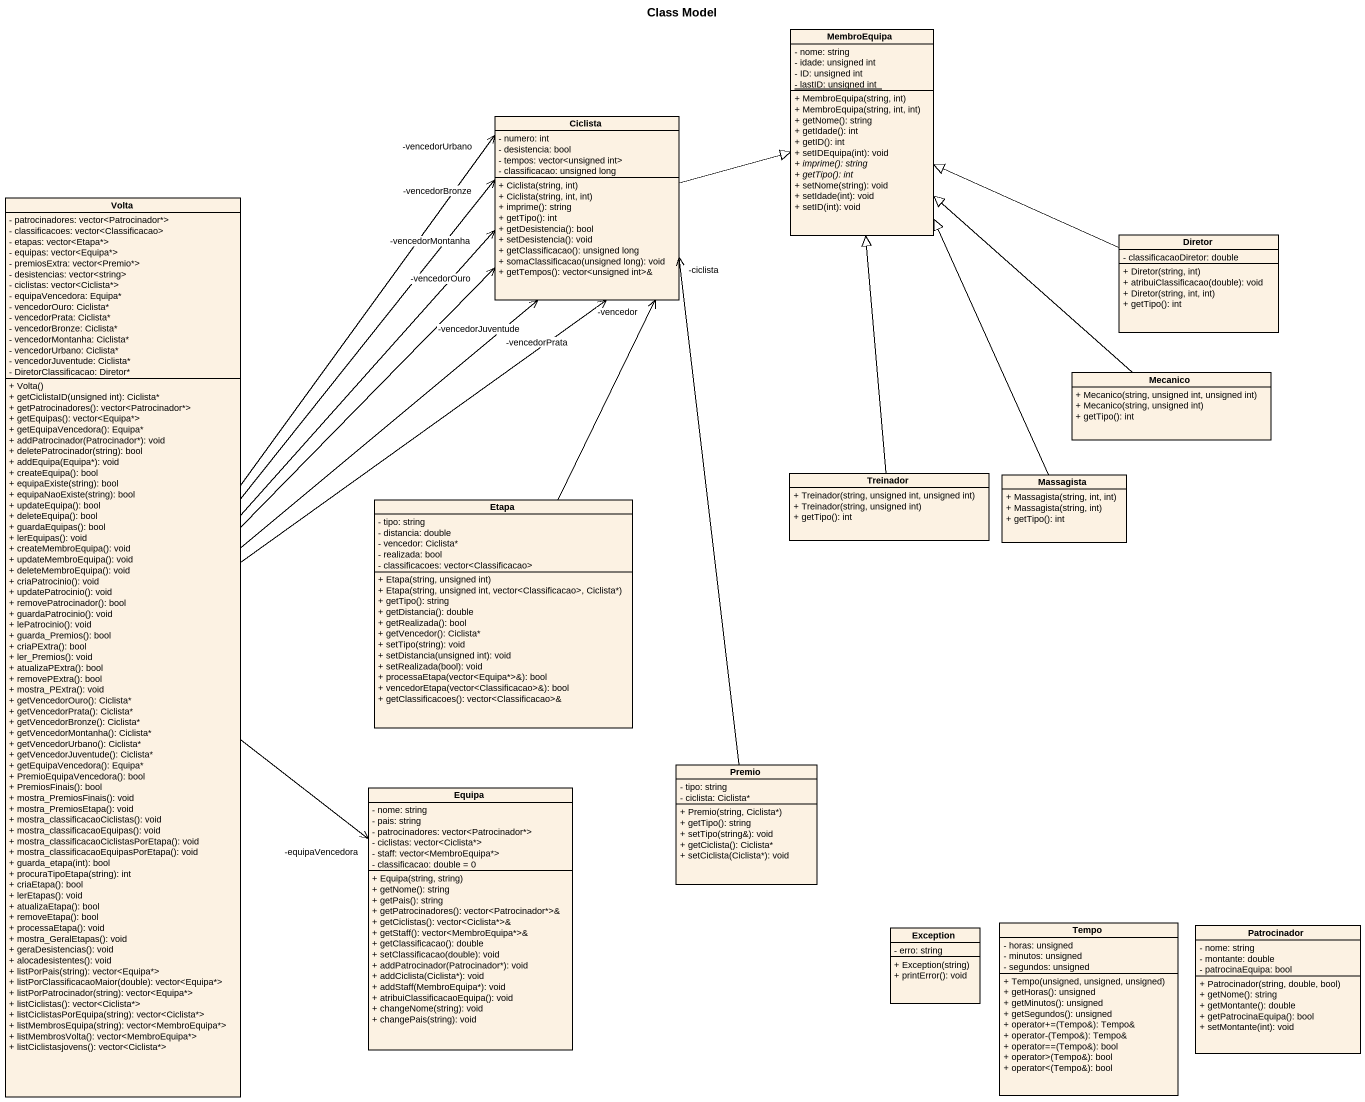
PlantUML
@startuml
title Class Model
hide circle
hide empty members
skinparam classAttributeIconSize 0
class MembroEquipa {
  - nome: string
  - idade: unsigned int
  - ID: unsigned int
  {static} - lastID: unsigned int
  + MembroEquipa(string, int)
  + MembroEquipa(string, int, int)
  + getNome(): string
  + getIdade(): int
  + getID(): int
  + setIDEquipa(int): void
  {abstract} + imprime(): string
  {abstract} + getTipo(): int
  + setNome(string): void
  + setIdade(int): void
  + setID(int): void
}
class Ciclista {
  - numero: int
  - desistencia: bool
  - tempos: vector<unsigned int>
  - classificacao: unsigned long
  + Ciclista(string, int)
  + Ciclista(string, int, int)
  + imprime(): string
  + getTipo(): int
  + getDesistencia(): bool
  + setDesistencia(): void
  + getClassificacao(): unsigned long
  + somaClassificacao(unsigned long): void
  + getTempos(): vector<unsigned int>&
}
class Volta {
  - patrocinadores: vector<Patrocinador*>
  - classificacoes: vector<Classificacao>
  - etapas: vector<Etapa*>
  - equipas: vector<Equipa*>
  - premiosExtra: vector<Premio*>
  - desistencias: vector<string>
  - ciclistas: vector<Ciclista*>
  - equipaVencedora: Equipa*
  - vencedorOuro: Ciclista*
  - vencedorPrata: Ciclista*
  - vencedorBronze: Ciclista*
  - vencedorMontanha: Ciclista*
  - vencedorUrbano: Ciclista*
  - vencedorJuventude: Ciclista*
  - DiretorClassificacao: Diretor*
  + Volta()
  + getCiclistaID(unsigned int): Ciclista*
  + getPatrocinadores(): vector<Patrocinador*>
  + getEquipas(): vector<Equipa*>
  + getEquipaVencedora(): Equipa*
  + addPatrocinador(Patrocinador*): void
  + deletePatrocinador(string): bool
  + addEquipa(Equipa*): void
  + createEquipa(): bool
  + equipaExiste(string): bool
  + equipaNaoExiste(string): bool
  + updateEquipa(): bool
  + deleteEquipa(): bool
  + guardaEquipas(): bool
  + lerEquipas(): void
  + createMembroEquipa(): void
  + updateMembroEquipa(): void
  + deleteMembroEquipa(): void
  + criaPatrocinio(): void
  + updatePatrocinio(): void
  + removePatrocinador(): bool
  + guardaPatrocinio(): void
  + lePatrocinio(): void
  + guarda_Premios(): bool
  + criaPExtra(): bool
  + ler_Premios(): void
  + atualizaPExtra(): bool
  + removePExtra(): bool
  + mostra_PExtra(): void
  + getVencedorOuro(): Ciclista*
  + getVencedorPrata(): Ciclista*
  + getVencedorBronze(): Ciclista*
  + getVencedorMontanha(): Ciclista*
  + getVencedorUrbano(): Ciclista*
  + getVencedorJuventude(): Ciclista*
  + getEquipaVencedora(): Equipa*
  + PremioEquipaVencedora(): bool
  + PremiosFinais(): bool
  + mostra_PremiosFinais(): void
  + mostra_PremiosEtapa(): void
  + mostra_classificacaoCiclistas(): void
  + mostra_classificacaoEquipas(): void
  + mostra_classificacaoCiclistasPorEtapa(): void
  + mostra_classificacaoEquipasPorEtapa(): void
  + guarda_etapa(int): bool
  + procuraTipoEtapa(string): int
  + criaEtapa(): bool
  + lerEtapas(): void
  + atualizaEtapa(): bool
  + removeEtapa(): bool
  + processaEtapa(): void
  + mostra_GeralEtapas(): void
  + geraDesistencias(): void
  + alocadesistentes(): void
  + listPorPais(string): vector<Equipa*>
  + listPorClassificacaoMaior(double): vector<Equipa*>
  + listPorPatrocinador(string): vector<Equipa*>
  + listCiclistas(): vector<Ciclista*>
  + listCiclistasPorEquipa(string): vector<Ciclista*>
  + listMembrosEquipa(string): vector<MembroEquipa*>
  + listMembrosVolta(): vector<MembroEquipa*>
  + listCiclistasjovens(): vector<Ciclista*>
}
class Diretor {
  - classificacaoDiretor: double
  + Diretor(string, int)
  + atribuiClassificacao(double): void
  + Diretor(string, int, int)
  + getTipo(): int
}
class Mecanico {
  + Mecanico(string, unsigned int, unsigned int)
  + Mecanico(string, unsigned int)
  + getTipo(): int
}
class Etapa {
  - tipo: string
  - distancia: double
  - vencedor: Ciclista*
  - realizada: bool
  - classificacoes: vector<Classificacao>
  + Etapa(string, unsigned int)
  + Etapa(string, unsigned int, vector<Classificacao>, Ciclista*)
  + getTipo(): string
  + getDistancia(): double
  + getRealizada(): bool
  + getVencedor(): Ciclista*
  + setTipo(string): void
  + setDistancia(unsigned int): void
  + setRealizada(bool): void
  + processaEtapa(vector<Equipa*>&): bool
  + vencedorEtapa(vector<Classificacao>&): bool
  + getClassificacoes(): vector<Classificacao>&
}
class Treinador {
  + Treinador(string, unsigned int, unsigned int)
  + Treinador(string, unsigned int)
  + getTipo(): int
}
class Massagista {
  + Massagista(string, int, int)
  + Massagista(string, int)
  + getTipo(): int
}
class Premio {
  - tipo: string
  - ciclista: Ciclista*
  + Premio(string, Ciclista*)
  + getTipo(): string
  + setTipo(string&): void
  + getCiclista(): Ciclista*
  + setCiclista(Ciclista*): void
}
class Equipa {
  - nome: string
  - pais: string
  - patrocinadores: vector<Patrocinador*>
  - ciclistas: vector<Ciclista*>
  - staff: vector<MembroEquipa*>
  - classificacao: double = 0
  + Equipa(string, string)
  + getNome(): string
  + getPais(): string
  + getPatrocinadores(): vector<Patrocinador*>&
  + getCiclistas(): vector<Ciclista*>&
  + getStaff(): vector<MembroEquipa*>&
  + getClassificacao(): double
  + setClassificacao(double): void
  + addPatrocinador(Patrocinador*): void
  + addCiclista(Ciclista*): void
  + addStaff(MembroEquipa*): void
  + atribuiClassificacaoEquipa(): void
  + changeNome(string): void
  + changePais(string): void
}
class Tempo {
  - horas: unsigned
  - minutos: unsigned
  - segundos: unsigned
  + Tempo(unsigned, unsigned, unsigned)
  + getHoras(): unsigned
  + getMinutos(): unsigned
  + getSegundos(): unsigned
  + operator+=(Tempo&): Tempo&
  + operator-(Tempo&): Tempo&
  + operator==(Tempo&): bool
  + operator>(Tempo&): bool
  + operator<(Tempo&): bool
}
class Patrocinador {
  - nome: string
  - montante: double
  - patrocinaEquipa: bool
  + Patrocinador(string, double, bool)
  + getNome(): string
  + getMontante(): double
  + getPatrocinaEquipa(): bool
  + setMontante(int): void
}
class "Exception" as Exception_ {
  - erro: string
  + Exception(string)
  + printError(): void
}
Ciclista -right-|> MembroEquipa
Volta -up-> "-vencedorBronze" Ciclista
Volta -up-> "-vencedorJuventude" Ciclista
Volta -up-> "-vencedorMontanha" Ciclista
Volta -up-> "-vencedorOuro" Ciclista
Volta -up-> "-vencedorPrata" Ciclista
Volta -up-> "-vencedorUrbano" Ciclista
Volta --> "-equipaVencedora" Equipa
Diretor -left-|> MembroEquipa
Mecanico -up-|> MembroEquipa
Etapa -up-> "-vencedor" Ciclista
Treinador -up-|> MembroEquipa
Massagista -up-|> MembroEquipa
Premio -up-> "-ciclista" Ciclista
@enduml
